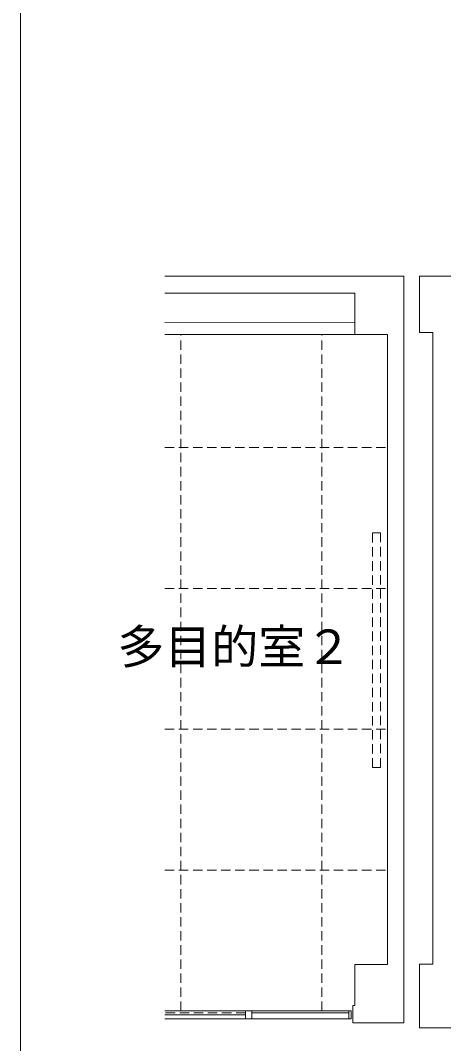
# Model space of a CAD drawing. Units: millimetres, scale not verified. Extents: x -9667 to 46333, y -21730 to 17470.
# Drawn here: x -9667 to -4260, y -14601 to -1511 of the extents above; entities that cross this region are included whole.
import ezdxf
from ezdxf.enums import TextEntityAlignment as Align

# ---------------------------------------------------------------- set-up
doc = ezdxf.new("R2010")
doc.units = ezdxf.units.MM
doc.header["$LTSCALE"] = 100
doc.linetypes.add('DASHED1', pattern=[1.8, 1.2, -0.6])
for name, color, linetype, lineweight in [('0-0', 7, 'Continuous', 18), ('0-8', 7, 'Continuous', 18), ('0-F', 4, 'DASHED1', 18), ('F-F', 7, 'Continuous', 18)]:
    doc.layers.add(name, color=color, linetype=linetype, lineweight=lineweight)
doc.styles.add('HGｺﾞｼｯｸE', font='')
doc.styles.get('HGｺﾞｼｯｸE').set_extended_font_data('HGｺﾞｼｯｸE')

msp = doc.modelspace()

# ---------------------------------------------------------------- linework, layer by layer
at = {"layer": '0-0'}
for p, q in [((24931.1, -4782.4), (-4568.1, -4782.4)), ((-4568.1, -13583.9), (-4568.1, -14398.7)), ((-4568.1, -14398.7), (-3948.1, -14398.7))]:
    msp.add_line(p, q, dxfattribs=at)
for points in [[(-4568.1, -4782.4), (-4568.1, -5502.5), (-4398.1, -5502.5)], [(-4398.1, -5502.5), (-4398.1, -13583.9), (-4568.1, -13583.9)]]:
    msp.add_lwpolyline(points, dxfattribs=at)
at = {"layer": '0-8', "linetype": 'DASHED1'}
for p, q in [((-4769.1, -5502.8), (-4769.1, -4802.4)), ((-5167.5, -11071.3), (-5167.5, -8067.7)), ((-5067.4, -11071.3), (-5167.5, -11071.3)), ((-4769.1, -13613.9), (-4769.1, -14314.8)), ((-6791.5, -14209), (-7822, -14209))]:
    msp.add_line(p, q, dxfattribs=at)
at = {"layer": '0-8'}
for p, q in [((-7822, -5002.2), (-5394.8, -5002.2)), ((-5394.8, -5002.2), (-5394.8, -5527.9)), ((-7822, -5377.8), (-5394.8, -5377.9)), ((-7822, -5527.8), (-5394.8, -5527.9)), ((-5394.8, -13588.9), (-4974.3, -13588.9)), ((-5469.9, -14184), (-7822, -14184)), ((-6791.5, -14234), (-7822, -14234)), ((-6791.5, -14284.1), (-6791.5, -14184)), ((-6711.4, -14284.1), (-6711.4, -14184)), ((-5469.9, -14209), (-6711.4, -14209)), ((-5469.9, -14184), (-5469.9, -14284.1)), ((-5439.9, -14184), (-5469.9, -14184)), ((-5439.9, -14284.1), (-5439.9, -14184)), ((-7822, -14284.1), (-5469.9, -14284.1)), ((-5469.9, -14284.1), (-5439.9, -14284.1))]:
    msp.add_line(p, q, dxfattribs=at)
for points in [[(-7822, -4782.4), (-4769.1, -4782.4), (-4769.1, -14334.8)], [(-5393, -5527.9), (-4974.3, -5527.9), (-4974.3, -13588.9)], [(-5394.8, -13588.9), (-5394.8, -14113.9), (-5419.8, -14113.9), (-5419.8, -14334.8), (-4769.1, -14334.8)]]:
    msp.add_lwpolyline(points, dxfattribs=at)
at = {"layer": '0-8', "linetype": 'DASHED1'}
msp.add_lwpolyline([(-5167.5, -8067.7), (-5067.4, -8067.7), (-5067.4, -11071.3)], dxfattribs=at)
at = {"layer": '0-F'}
for p, q in [((-7617.6, -14184), (-7617.6, -5527.8)), ((-5815.5, -14184), (-5815.5, -5527.9)), ((-7822, -6975.1), (-4974.3, -6975.1)), ((-7822, -8777.3), (-4974.3, -8777.3)), ((-7822, -10579.4), (-4974.3, -10579.4)), ((-7822, -12381.5), (-4974.3, -12381.5))]:
    msp.add_line(p, q, dxfattribs=at)
at = {"layer": 'F-F'}
msp.add_lwpolyline([(46332.8, 17469.6), (-9667.2, 17469.6), (-9667.2, -21730.4)], dxfattribs=at)

# ---------------------------------------------------------------- texts
at = {"layer": '0-8', "style": 'HGｺﾞｼｯｸE'}
msp.add_text('多目的室２', height=439.9, dxfattribs=at).set_placement((-8427, -9875.6), align=Align.BOTTOM_LEFT)

doc.saveas('drawing.dxf')
